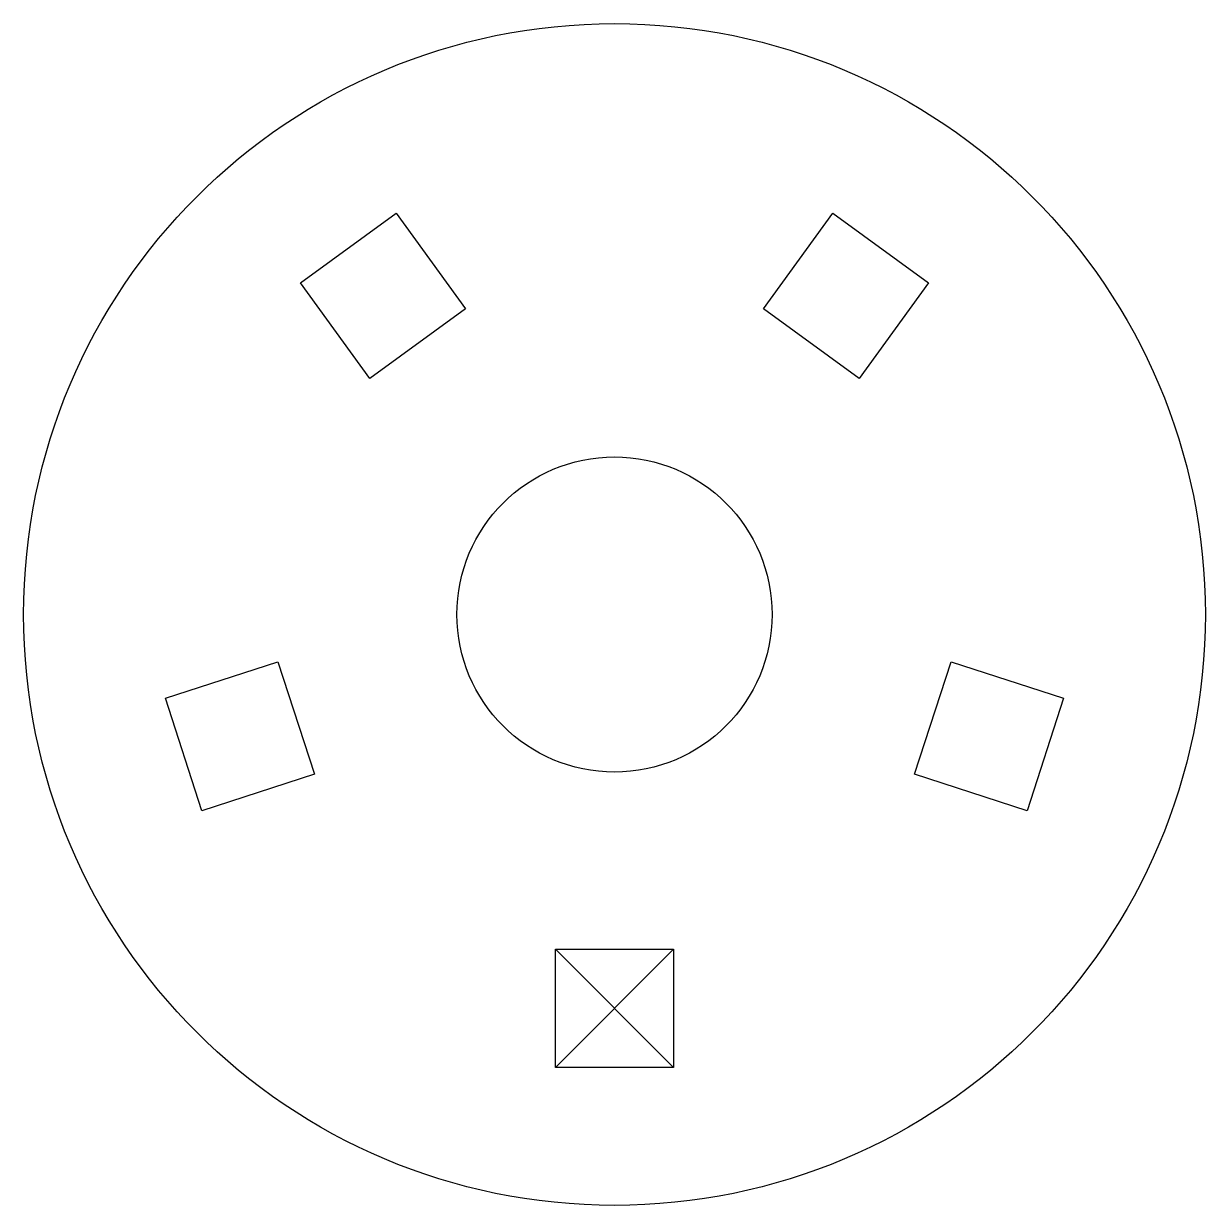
# Model space of a CAD drawing. Header units: millimetres. Extents: x -7.5 to 7.5, y -7.5 to 7.5.
import ezdxf

# ---------------------------------------------------------------- set-up
doc = ezdxf.new("R2010")
doc.units = ezdxf.units.MM
doc.layers.get('0').update_dxf_attribs({"linetype": 'CONTINUOUS'})

msp = doc.modelspace()

# ---------------------------------------------------------------- linework, layer by layer
for p, q in [((0.75, -5.75), (-0.75, -4.25)), ((-0.75, -5.75), (0.75, -4.25))]:
    msp.add_line(p, q)
for points in [[(-1.891, 3.879), (-3.105, 2.997), (-3.987, 4.211), (-2.773, 5.093)], [(3.105, 2.997), (1.891, 3.879), (2.773, 5.093), (3.987, 4.211)], [(-4.274, -0.6), (-3.81, -2.027), (-5.237, -2.49), (-5.7, -1.064)], [(3.81, -2.027), (4.274, -0.6), (5.7, -1.064), (5.237, -2.49)], [(0.75, -5.75), (-0.75, -5.75), (-0.75, -4.25), (0.75, -4.25)]]:
    msp.add_lwpolyline(points, close=True)
for radius in [7.5, 2]:
    msp.add_circle((0, 0), radius)

doc.saveas('drawing.dxf')
